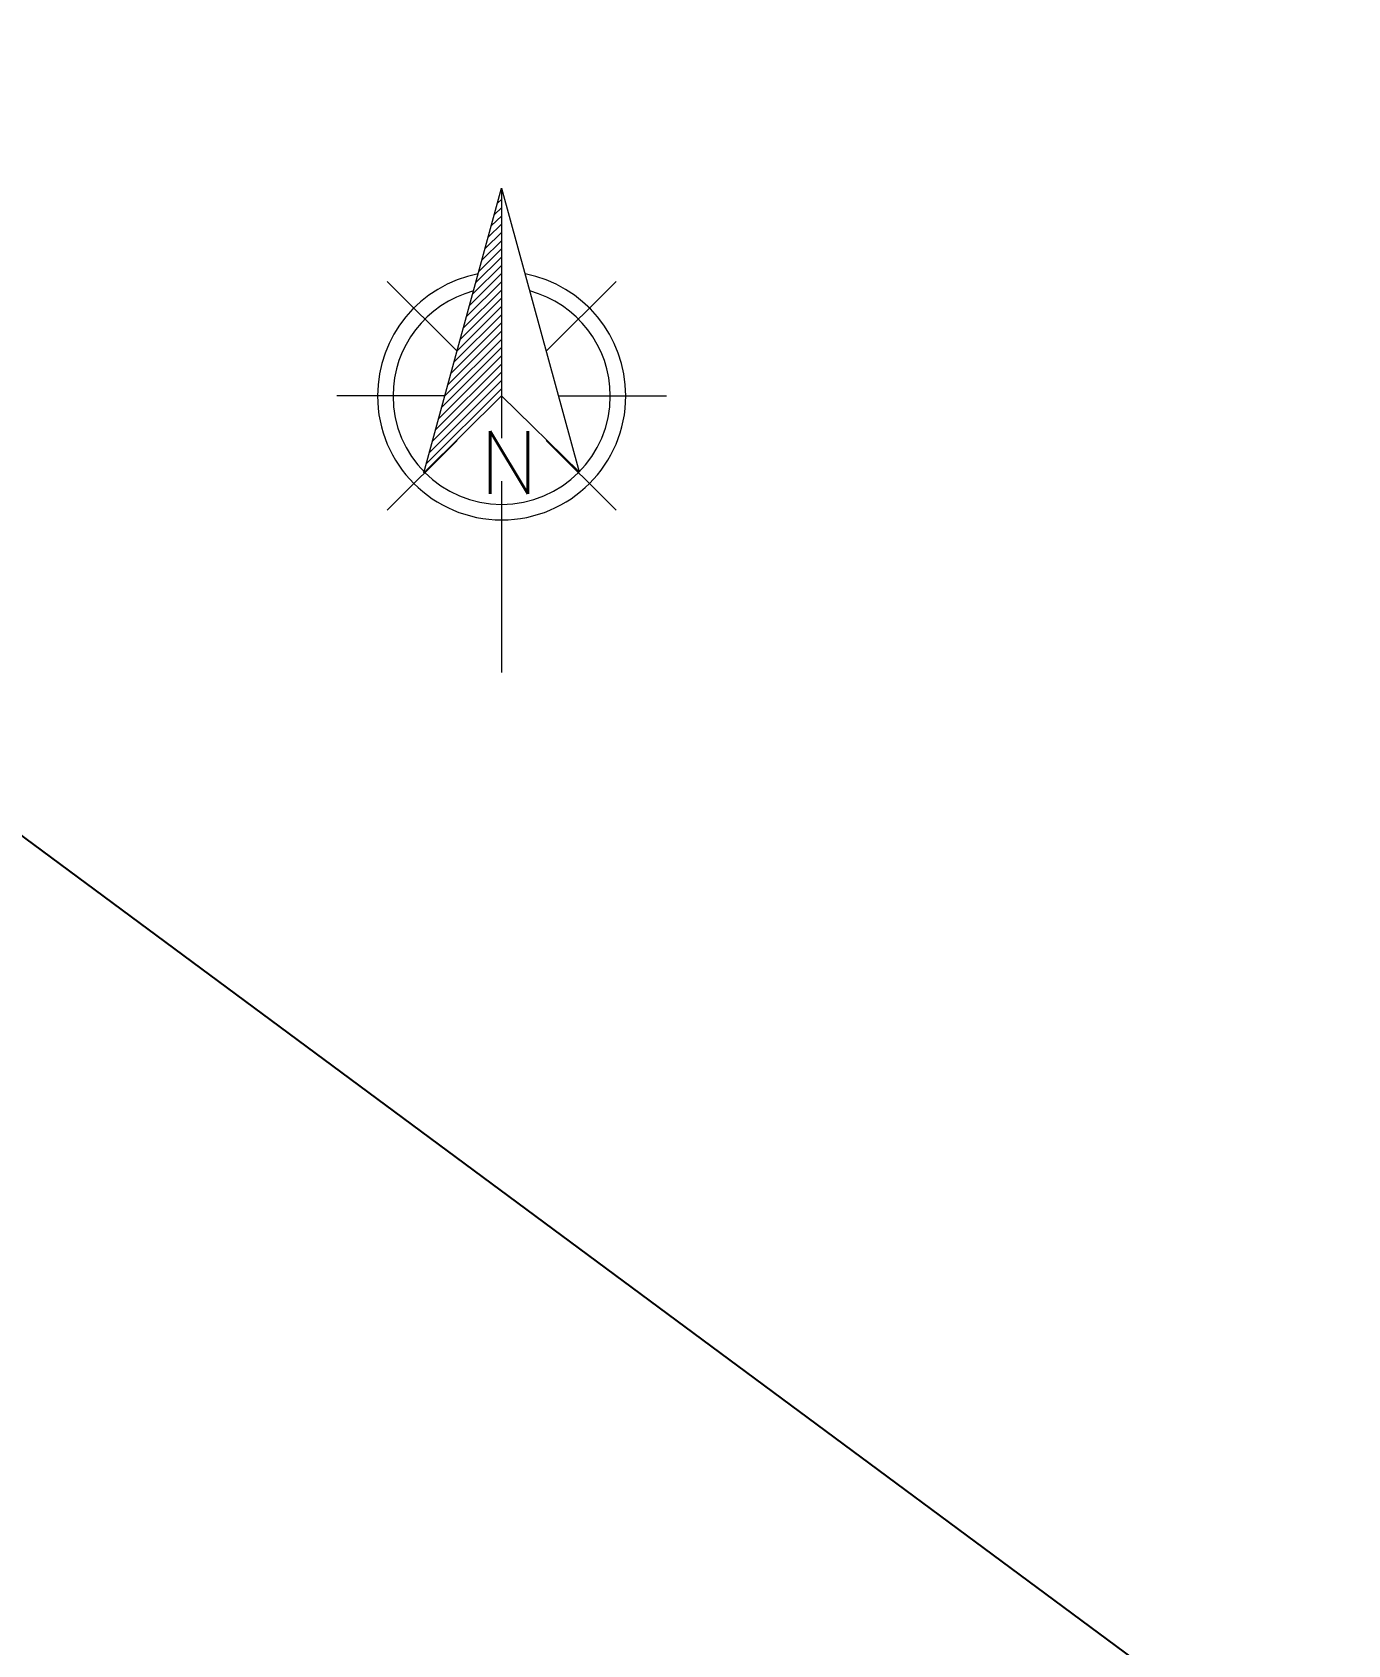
# Model space of a CAD drawing. Header units: metres. Extents: x 284258 to 323604, y 7393143 to 7451144.
# Drawn here: x 302329.6 to 302527, y 7440981.9 to 7441223.9 of the extents above; entities that cross this region are included whole.
import ezdxf

# ---------------------------------------------------------------- set-up
doc = ezdxf.new("R2010")
doc.units = ezdxf.units.M
doc.layers.add('A-VIEWPORTS', color=2, linetype='Continuous', plot=False)
doc.layers.add('VNOR', color=2, linetype='Continuous', lineweight=9)
doc.styles.add('R200', font='simplex.shx', dxfattribs={"height": 5})

# ---------------------------------------------------------------- blocks, each defined once
blk = doc.blocks.new('*X0')
at = {"color": 0}
for p, q in [((147.35, -409.49), (147.62, -409.23)), ((147.55, -408.76), (147.62, -408.7)), ((146.95, -410.95), (147.62, -410.29)), ((147.15, -410.22), (147.62, -409.76)), ((146.55, -412.41), (147.62, -411.35)), ((146.75, -411.68), (147.62, -410.82)), ((146.16, -413.87), (147.62, -412.41)), ((146.36, -413.14), (147.62, -411.88)), ((145.76, -415.33), (147.62, -413.47)), ((145.96, -414.6), (147.62, -412.94)), ((145.36, -416.79), (147.62, -414.53)), ((145.56, -416.06), (147.62, -414)), ((144.96, -418.25), (147.62, -415.59)), ((145.16, -417.52), (147.62, -415.06)), ((144.56, -419.71), (147.62, -416.65)), ((144.76, -418.98), (147.62, -416.12)), ((144.36, -420.44), (147.62, -417.18)), ((143.96, -421.9), (147.62, -418.24)), ((144.16, -421.17), (147.62, -417.71)), ((143.56, -423.36), (147.62, -419.3)), ((143.76, -422.63), (147.62, -418.77)), ((143.16, -424.82), (147.62, -420.36)), ((143.36, -424.09), (147.62, -419.83)), ((142.76, -426.28), (147.62, -421.42)), ((142.96, -425.55), (147.62, -420.89))]:
    blk.add_line(p, q, dxfattribs=at)
blk = doc.blocks.new('NORTE')
at = {"layer": 'VNOR'}
for p, q in [((0, 12.98), (0, -2.64)), ((-2.79, 2.79), (-7.15, 7.15)), ((2.79, 2.79), (7.15, 7.15)), ((-3.55, 0), (-10.31, 0)), ((3.55, 0), (10.31, 0)), ((-2.79, -2.79), (-7.15, -7.15)), ((2.79, -2.79), (7.15, -7.15)), ((0, -5.33), (0, -17.3))]:
    blk.add_line(p, q, dxfattribs=at)
blk.add_lwpolyline([(-4.87, -4.81), (0, 12.98), (4.85, -4.75), (0, 0), (-4.87, -4.81)], dxfattribs=at)
for points in [[(-7.76, 0, 1), (7.76, 0, 0.359415), (1.47, 7.62, 1)], [(-1.47, 7.62, 0.359415), (-7.76, 0, 1)]]:
    blk.add_lwpolyline(points, format="xyb", dxfattribs=at)
for start, end in [(105.027, 180), (0, 74.973), (180, 0)]:
    blk.add_arc((0, 0), 6.79, start, end, dxfattribs=at)
at = {"layer": 'VNOR', "xscale": 0.9704247146844865, "yscale": 0.9704247146844865, "zscale": 0.9704247146844865}
blk.add_blockref('*X0', (-143.25, 409.42), dxfattribs=at)
at = {"layer": 'VNOR', "style": 'R200'}
blk.add_attdef('NORTE', (-1.39, -6.14), '', height=3.93, dxfattribs=at)

msp = doc.modelspace()

# ---------------------------------------------------------------- linework, layer by layer
at = {"layer": 'A-VIEWPORTS', "linetype": 'Continuous', "lineweight": -3}
msp.add_lwpolyline([(303102.48, 7440529.75), (302018, 7441332.91), (302359.62, 7441794.18), (303444.1, 7440991.02)], close=True, dxfattribs=at)

# ---------------------------------------------------------------- block references
at = {"layer": 'A-VIEWPORTS', "color": 2, "linetype": 'Continuous', "lineweight": -3, "xscale": 2.4, "yscale": 2.4, "zscale": 2.4}
msp.add_blockref('NORTE', (302400, 7441169.35), dxfattribs=at).add_auto_attribs({'NORTE': 'N'})

doc.saveas('drawing.dxf')
